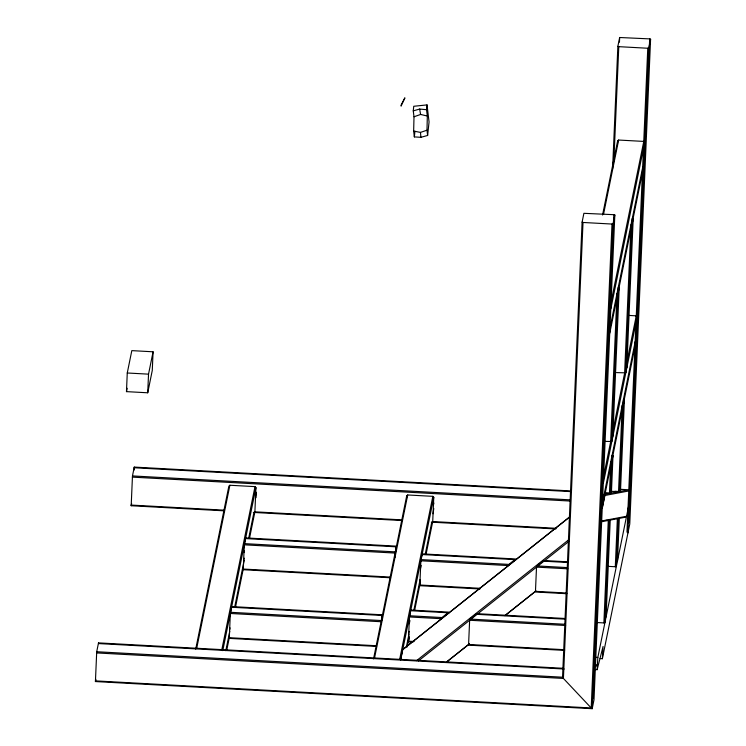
<?xml version="1.0" encoding="UTF-8"?>
<svg xmlns="http://www.w3.org/2000/svg" width="746" height="746" viewBox="0 0 746 746"><rect width="100%" height="100%" fill="white"/><g stroke="black" fill="none" stroke-linecap="round" stroke-linejoin="round"><path stroke-width="1.12" d="M413.657 131.091L414.002 116.777L413.265 110.865L413.75 106.277L427.029 104.906L429.062 121.971L427.626 135.464L420.903 137.311L414.347 136.9L413.657 131.091L420.483 132.396L426.982 130.196L427.327 116.022L426.525 109.699L427.029 104.906M96.71 651.734L562.549 677.2L582.094 222.159L583.894 213.319L613.902 214.689L614.816 215.007L593.993 699.86L592.193 708.7L95.423 681.555L96.71 651.734L98.509 642.893L563.183 668.285M126.466 391.631L127.268 372.991L131.818 350.629L153.079 351.795L152.277 370.426L147.727 392.788L126.466 391.631L127.146 388.274M224.266 510.833L131.193 505.741L132.471 475.929L134.271 467.089L571.072 490.961M134.187 469.999L134.271 467.089M147.727 392.788L148.529 374.156L153.079 351.795M376.581 646.428L229.292 638.38L230.318 613.482L231.577 606.573L382.344 614.807L382.166 619.917M390.55 577.768L243.261 569.72L244.287 544.822L245.546 537.913L396.312 546.147L396.191 550.147M195.704 649.16L228.873 486.131L229.88 485.254L255.001 486.625L255.934 487.614L254.89 511.831L249.556 538.053M255.999 497.685L256.232 492.257L255.598 495.372M394.867 557.504L396.312 546.147M406.598 498.16L406.701 495.848L407.708 494.971L432.839 496.342L433.762 497.33L432.717 521.557L425.994 554.614M413.032 642.11L408.398 641.858L409.423 616.961L410.682 610.051L448.794 612.13L441.986 617.539L409.517 615.767M479.976 588.967L419.821 585.685L420.856 560.787L422.105 553.868L515.673 558.987L508.865 564.396L420.94 559.593M433.78 508.492L433.053 513.789M614.816 215.007L613.016 223.847L612 224.052L591.214 707.973L563.417 678.44L583.008 222.467L582.094 222.159M612.615 168.549L617.865 46.345L619.656 37.505L649.673 38.885L650.587 39.193L629.764 524.046L627.964 532.896M613.827 161.817L618.779 46.662L617.865 46.345M619.46 42.158L619.656 37.505M592.193 708.7L613.016 223.847M593.117 698.61L613.902 214.689M617.529 143.232L617.632 140.919L618.639 140.043L643.77 141.414L644.693 142.402L610.834 308.844L609.902 307.865L643.77 141.414M594.851 669.554L597.145 669.675L597.835 657.459L629.186 503.336M610.666 441.707L617.035 293.374L618.061 293.169L619.217 287.452L618.303 287.135L611.683 441.492L604.913 441.39M600.073 658.587L602.367 658.718L603.057 646.493L597.145 669.675M596.977 622.537L603.887 622.919L608.288 520.447L605.985 520.326M611.683 441.492L612.848 435.776L619.217 287.452M609.295 520.26L604.903 622.714L603.887 622.919M612.998 455.62L611.384 493.293L610.452 493.47L612.084 455.302L612.998 455.62L611.832 461.345L610.815 461.55L609.445 493.423L604.847 493.171M607.263 566.307L615.31 566.746L617.371 518.731M618.387 518.545L616.336 566.531L615.31 566.746M624.635 373.047L631.004 224.723L632.03 224.509L633.186 218.792L632.272 218.475L625.652 372.841L616.578 372.608M624.43 399.446L620.467 491.577L619.544 491.754L623.516 399.129L624.43 399.446L623.264 405.162L622.248 405.376L618.537 491.707L611.636 491.334M625.652 372.841L626.817 367.116L633.186 218.792M626.985 532.168L636.124 319.288M636.226 316.966L643.621 144.799M643.723 142.477L647.77 48.248L648.787 48.042L650.587 39.193M648.787 48.042L627.908 533.157L602.367 658.718M628.887 522.806L649.673 38.885M382.344 614.807L381.094 621.726L230.318 613.482M414.347 136.9L414.944 131.249M95.423 681.555L95.88 679.345M131.193 505.741L131.641 503.531M196.711 648.274L229.88 485.254M221.832 649.654L255.001 486.625M222.765 650.633L255.934 487.614M243.961 552.59L244.38 550.511M229.609 629.941L230.038 627.862M243.578 561.281L244.222 558.167M225.814 650.661L229.759 631.275M234.636 607.337L244.138 560.591M248.782 537.791L253.882 512.716L254.89 511.831L402.178 519.887M226.821 649.775L229.376 637.233M235.643 606.461L243.522 567.697M373.532 658.877L406.701 495.848M374.539 657.991L407.708 494.971M399.67 659.371L432.839 496.342M400.611 659.548L402.616 649.673L569.59 516.987M400.593 660.35L433.762 497.33M409.302 623.684L409.936 620.56M420.52 568.545L421.154 565.431M433.426 505.089L433.855 503.009M408.715 633.419L409.134 631.34M406.43 646.698L408.985 634.156M413.853 610.209L420.119 579.437M425.22 554.353L431.72 522.433L432.717 521.557L556.022 528.289M407.204 646.959L409.293 636.692M414.627 610.47L420.427 581.973M408.398 641.858L409.172 638.044M419.821 585.685L420.408 582.822M602.554 215.025L617.632 140.919M603.561 214.149L618.639 140.043M610.76 441.231L602.414 482.27L603.337 483.259L637.205 316.817L636.273 315.828L628.281 315.39M611.459 437.809L624.682 372.832M625.605 368.272L636.273 315.828M602.255 508.418L604.894 495.475L629.727 490.793M402.784 649.589L569.487 517.127M416.585 660.648L568.965 539.572M418.45 660.919L568.76 541.484M446.565 661.982L469.337 643.882M535.833 591.037L504.865 615.655L535.908 591.037M446.49 662.084L469.299 643.966M414.002 116.777L420.595 114.455L427.327 116.022M413.265 110.865L419.662 109.056L426.525 109.699M604.129 494.421L628.803 489.777L620.812 489.339M601.724 520.96L626.556 516.279M600.707 521.874L625.39 517.22M609.295 520.494L610.219 520.316L606.069 616.989L605.155 616.681M618.387 518.778L619.311 518.601L617.492 560.815L616.588 560.498M618.779 46.662L647.77 48.248M583.008 222.467L612 224.052M127.268 372.991L148.529 374.156M614.946 491.269L619.544 491.521M604.708 492.92L610.461 493.227M134.289 467.761L570.904 491.623M132.471 475.929L570.438 499.867M132.378 477.123L570.158 501.051M131.184 505.07L224.378 510.171M253.351 512.418L402.262 520.559M431.347 522.144L555.835 528.951M396.331 546.827L245.555 538.584L245.546 537.913M244.38 543.629L395.156 551.872M567.93 561.841L543.675 560.516L536.859 565.925L566.811 567.566M244.287 544.822L395.063 553.066M515.943 559.668L422.124 554.539L422.105 553.868M543.946 561.197L568.051 562.521M420.856 560.787L508.511 565.58M567.781 568.816L536.514 567.109L535.469 591.326L566.736 593.042M243.252 569.049L390.54 577.096M419.811 585.013L479.79 588.286M535.74 592.016L566.848 593.713M564.582 618.462L476.797 613.66L469.98 619.077L564.582 624.243M449.064 612.811L410.692 610.722L410.682 610.051M477.067 614.35L564.629 619.133M382.362 615.478L231.586 607.244L231.577 606.573M409.423 616.961L441.632 618.723M565.627 625.493L469.635 620.252L468.591 644.479L564.591 649.719M230.411 612.289L381.187 620.532M408.379 641.187L414.133 641.495M468.861 645.159L564.619 650.391M595.541 657.329L597.835 657.459M229.283 637.709L376.571 645.756M595.224 664.789L597.518 664.91M595.01 665.824L597.304 665.954M564.163 669.013L98.519 643.565L98.509 642.893M96.616 652.927L563.417 678.44M95.413 680.884L591.214 707.973M625.903 366.799L626.817 367.116M611.934 435.459L612.848 435.776M419.662 109.056L420.595 114.455M426.982 130.196L427.626 135.464M420.483 132.396L420.903 137.311M401.385 104.477L401.059 106.109L404.901 97.838L401.385 104.477M642.651 167.505L608.783 333.947L609.79 333.07L643.649 166.628L642.651 167.505M635.154 341.92L601.295 508.362L602.302 507.485L636.161 341.034L635.154 341.92"/></g></svg>
